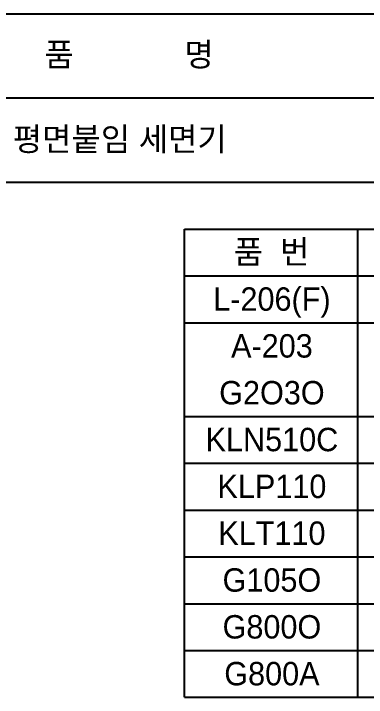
# Model space of a CAD drawing. Header units: millimetres. Extents: x 0 to 5811, y -67 to 2530.
# Drawn here: x 792 to 1169, y 1800 to 2530 of the extents above; entities that cross this region are included whole.
import ezdxf
from ezdxf.enums import TextEntityAlignment as Align

# ---------------------------------------------------------------- set-up
doc = ezdxf.new("R2010")
doc.units = ezdxf.units.MM
doc.layers.add('TEXT', color=7, linetype='Continuous')
doc.layers.add('도각라인', color=255, linetype='Continuous')
doc.styles.add('타이틀', font='H2GTRM.TTF', dxfattribs={"height": 25})

msp = doc.modelspace()

# ---------------------------------------------------------------- linework, layer by layer
at = {"layer": '도각라인', "color": 7}
for p, q in [((0, 2530), (1800, 2530)), ((520, 2440), (1800, 2440)), ((0, 2350), (1800, 2350)), ((975, 2300), (1770, 2300)), ((975, 1800), (975, 2300)), ((1160, 1800), (1160, 2300)), ((975, 2250), (1770, 2250)), ((975, 2200), (1770, 2200)), ((975, 2100), (1770, 2100)), ((975, 2050), (1770, 2050)), ((975, 2000), (1770, 2000)), ((975, 1950), (1770, 1950)), ((975, 1900), (1770, 1900)), ((975, 1850), (1770, 1850)), ((975, 1800), (1770, 1800))]:
    msp.add_line(p, q, dxfattribs=at)

# ---------------------------------------------------------------- texts
at = {"layer": 'TEXT', "style": '타이틀'}
for s, p in [('품             명', (915.69, 2486.4)), ('평면붙임 세면기', (905.77, 2396)), ('품  번', (1067.94, 2275.73)), ('L-206(F)', (1068.33, 2225.28)), ('A-203', (1068.33, 2175.28)), ('G2O3O', (1068.33, 2125.28)), ('KLN510C', (1068.33, 2075.28)), ('KLP110', (1068.33, 2025.28)), ('KLT110', (1068.33, 1975.28)), ('G105O', (1068.33, 1925.28)), ('G800O', (1068.33, 1875.28)), ('G800A', (1068.33, 1825.28))]:
    msp.add_text(s, height=25, dxfattribs=at).set_placement(p, align=Align.MIDDLE_CENTER)

doc.saveas('drawing.dxf')
